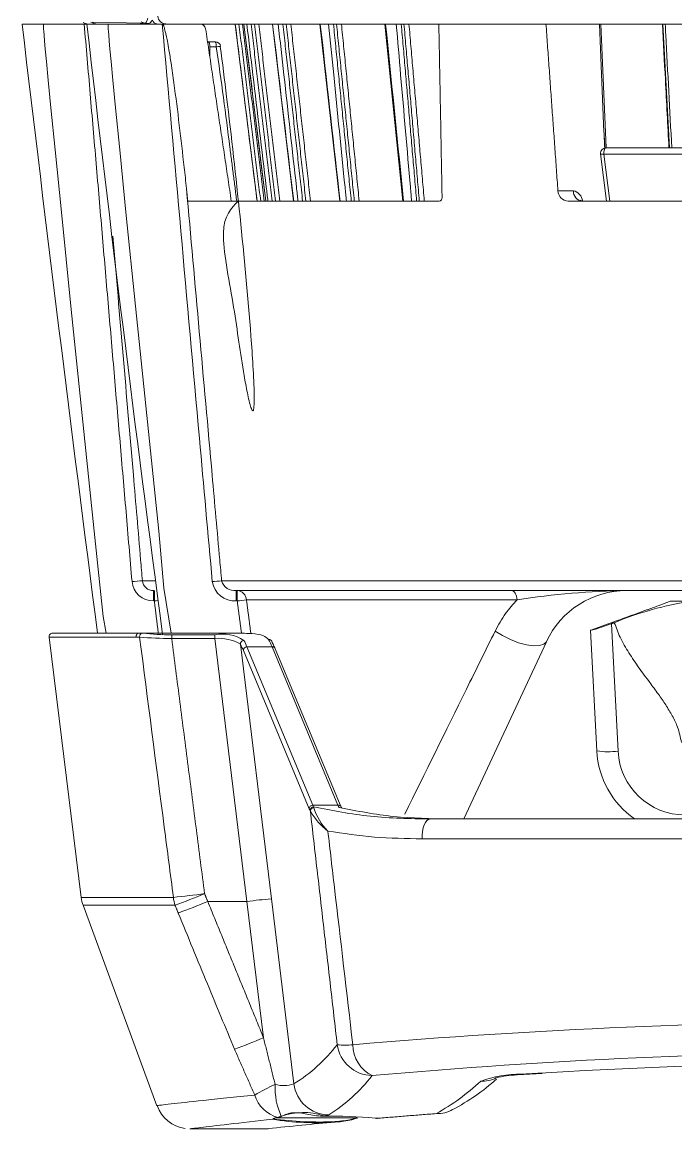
# Model space of a CAD drawing. Extents: x 8 to 113, y 2 to 87.
# Drawn here: x 46.528 to 48.373, y 2.096 to 5.221 of the extents above; entities that cross this region are included whole.
import ezdxf

# ---------------------------------------------------------------- set-up
doc = ezdxf.new("R2010")
doc.units = 0
doc.header["$MEASUREMENT"] = 0
doc.layers.add('OBJECT', color=7, linetype='CONTINUOUS')

msp = doc.modelspace()

# ---------------------------------------------------------------- linework, layer by layer
at = {"layer": 'OBJECT', "linetype": 'Continuous', "lineweight": 15}
for p, q in [((46.7219, 5.221), (46.8735, 5.2184)), ((46.7034, 5.2158), (46.5883, 5.2158)), ((46.9239, 5.2158), (46.7708, 5.2158)), ((46.9239, 5.2158), (46.9559, 5.2158)), ((47.7043, 5.2158), (46.9559, 5.2158)), ((47.1298, 5.2158), (47.1912, 4.7158)), ((47.1543, 5.2158), (47.2157, 4.7158)), ((47.2346, 5.2158), (47.2942, 4.7158)), ((47.3685, 5.2158), (47.4245, 4.7158)), ((47.5519, 5.2158), (47.6025, 4.7158)), ((48.0067, 5.2158), (47.7043, 5.2158)), ((48.0128, 5.2158), (48.0067, 5.2158)), ((50.0077, 5.2158), (48.0128, 5.2158)), ((48.1576, 5.2158), (48.1704, 4.91)), ((48.1763, 4.8658), (48.1617, 5.2158)), ((48.3368, 5.2158), (48.3552, 4.8658)), ((47.0515, 5.1658), (47.0735, 5.1658)), ((47.0761, 5.151), (47.0583, 5.151)), ((48.1606, 4.8489), (48.1771, 4.7158)), ((48.4389, 4.8482), (48.1702, 4.8482)), ((48.1702, 4.8482), (48.1866, 4.7158)), ((48.1755, 4.8658), (48.4312, 4.8658)), ((48.0841, 4.7449), (48.0404, 4.7449)), ((46.9959, 4.7158), (47.7057, 4.7158)), ((48.069, 4.7158), (48.4026, 4.7158)), ((46.9024, 3.6432), (46.8678, 3.6432)), ((47.0913, 3.6432), (48.7786, 3.6432)), ((46.8989, 3.6158), (46.8989, 3.5863)), ((46.9015, 3.6158), (46.9015, 3.5863)), ((48.8471, 3.6158), (47.1325, 3.6158)), ((47.1325, 3.5863), (47.1325, 3.6158)), ((47.1353, 3.6158), (47.1353, 3.5863)), ((48.2345, 3.6158), (48.2536, 3.6158)), ((48.2345, 3.6158), (48.2536, 3.6158)), ((48.2345, 3.6158), (48.2536, 3.6158)), ((46.8989, 3.5863), (46.9015, 3.5863)), ((47.1325, 3.5863), (47.1353, 3.5863)), ((47.1614, 3.5894), (47.925, 3.5894)), ((48.3572, 3.5858), (48.4161, 3.5858)), ((48.1322, 3.5039), (48.1359, 3.5052)), ((48.1501, 3.1627), (48.1322, 3.5039)), ((48.1819, 3.522), (48.1359, 3.5052)), ((48.1912, 3.5221), (48.21, 3.1622)), ((46.6046, 3.4846), (46.6949, 2.7493)), ((46.8497, 3.4846), (46.6046, 3.4846)), ((46.6145, 3.4958), (46.8586, 3.4958)), ((46.6851, 3.4958), (46.7366, 3.4958)), ((46.8496, 3.4958), (46.8781, 3.4958)), ((46.8586, 3.4958), (47.0795, 3.4958)), ((46.9503, 3.4907), (47.0724, 3.4907)), ((46.9503, 3.4907), (46.9503, 3.4806)), ((47.0724, 3.4806), (46.9503, 3.4806)), ((47.0724, 3.4907), (47.0724, 3.4806)), ((47.1627, 2.7378), (47.0724, 3.4806)), ((47.7744, 2.9708), (48.0079, 3.4714)), ((47.1443, 3.4642), (47.2317, 2.7451)), ((47.3388, 2.9993), (47.1526, 3.4464)), ((47.1625, 3.4568), (47.3486, 3.0097)), ((47.2335, 3.4568), (47.1625, 3.4568)), ((47.4197, 3.0097), (47.2335, 3.4568)), ((47.4289, 3.0043), (47.2427, 3.4515)), ((47.3486, 3.0097), (47.4197, 3.0097)), ((47.6804, 2.9708), (50.335, 2.9708)), ((47.7354, 2.9708), (47.8744, 2.9708)), ((47.7744, 2.9708), (47.7957, 2.9708)), ((47.7744, 2.9708), (47.822, 2.9708)), ((47.7957, 2.9708), (47.9008, 2.9708)), ((47.822, 2.9708), (47.9015, 2.9708)), ((47.9015, 2.9708), (48.2567, 2.9708)), ((47.9455, 2.9708), (48.4852, 2.9708)), ((50.3583, 2.9147), (47.6572, 2.9147)), ((46.6949, 2.7493), (46.9552, 2.7493)), ((46.7003, 2.7269), (46.9085, 2.1609)), ((46.9599, 2.7269), (46.7003, 2.7269)), ((47.1627, 2.7378), (47.0521, 2.7378)), ((47.2095, 2.353), (47.1627, 2.7378)), ((47.2317, 2.7451), (47.2952, 2.2226)), ((47.9446, 2.2487), (47.9959, 2.2518)), ((47.9446, 2.2492), (47.9378, 2.2499)), ((47.2406, 2.1258), (47.2407, 2.1259)), ((47.2421, 2.1268), (47.474, 2.1268)), ((47.4739, 2.1268), (47.2426, 2.1268)), ((47.3787, 2.1315), (47.3787, 2.1315)), ((47.5249, 2.1258), (47.5252, 2.1258)), ((47.5249, 2.1258), (47.5251, 2.1258)), ((47.0027, 2.0958), (47.2226, 2.0958))]:
    msp.add_line(p, q, dxfattribs=at)
at = {"layer": 'OBJECT', "linetype": 'Continuous', "lineweight": 15, "flags": 128}
for points in [[(46.7657, 3.4958), (46.757, 3.5426), (46.7487, 3.6228), (46.7318, 3.7837), (46.6659, 4.4191), (46.6389, 4.6841), (46.6211, 4.8609), (46.6094, 4.9789), (46.6018, 5.0576), (46.5968, 5.1102), (46.5936, 5.1452), (46.5915, 5.1687), (46.5902, 5.1843), (46.5893, 5.1947), (46.5888, 5.2017), (46.5885, 5.2064), (46.5883, 5.2095), (46.5882, 5.2116), (46.5882, 5.213), (46.5881, 5.2139), (46.5881, 5.2145), (46.5882, 5.2149), (46.5882, 5.2152), (46.5882, 5.2154), (46.5882, 5.2155), (46.5882, 5.2156), (46.5882, 5.2157), (46.5882, 5.2157), (46.5883, 5.2158), (46.5883, 5.2158), (46.5883, 5.2158), (46.5883, 5.2158), (46.5883, 5.2158), (46.5883, 5.2158)], [(46.9488, 3.4958), (46.9279, 3.6224), (46.9143, 3.7837), (46.8484, 4.4191), (46.8213, 4.6841), (46.8036, 4.8609), (46.7919, 4.9789), (46.7843, 5.0576), (46.7793, 5.1102), (46.7761, 5.1452), (46.774, 5.1687), (46.7726, 5.1843), (46.7718, 5.1947), (46.7713, 5.2017), (46.771, 5.2064), (46.7708, 5.2095), (46.7707, 5.2116), (46.7706, 5.213), (46.7706, 5.2139), (46.7706, 5.2145), (46.7706, 5.2149), (46.7706, 5.2152), (46.7706, 5.2154), (46.7707, 5.2155), (46.7707, 5.2156), (46.7707, 5.2157), (46.7707, 5.2157), (46.7707, 5.2158), (46.7707, 5.2158), (46.7707, 5.2158), (46.7708, 5.2158), (46.7708, 5.2158), (46.7708, 5.2158)], [(48.1702, 4.8482), (48.1676, 4.8481), (48.1653, 4.8481), (48.1634, 4.8481), (48.162, 4.8483), (48.161, 4.8486), (48.1606, 4.8489), (48.1606, 4.8489)], [(48.1702, 4.8482), (48.1701, 4.8515), (48.1703, 4.8547), (48.1707, 4.8577), (48.1714, 4.8604), (48.1722, 4.8627), (48.1732, 4.8644), (48.1743, 4.8654), (48.1755, 4.8658)], [(48.1098, 4.7162), (48.1046, 4.7169), (48.1029, 4.7179)], [(47.925, 3.5894), (47.9244, 3.5947), (47.9233, 3.5998), (47.9218, 3.6043), (47.9199, 3.6083), (47.9177, 3.6115), (47.9152, 3.6138), (47.9125, 3.6153), (47.9097, 3.6158)], [(46.9113, 3.5875), (46.9066, 3.5869), (46.9015, 3.5863)], [(48.0079, 3.4714), (48.001, 3.4642), (47.9888, 3.4602), (47.972, 3.4595), (47.9518, 3.4623), (47.9293, 3.4684), (47.9061, 3.4774), (47.8836, 3.4886), (47.8632, 3.5015)], [(47.4289, 3.0043), (47.4292, 3.0034), (47.4295, 3.002)], [(47.6804, 2.9708), (47.6755, 2.9697), (47.6708, 2.9664), (47.6665, 2.961), (47.6629, 2.9539), (47.66, 2.9453), (47.6581, 2.9356), (47.6571, 2.9252), (47.6572, 2.9147)], [(47.9247, 2.2478), (47.925, 2.2478), (47.9445, 2.249)], [(47.2406, 2.1258), (47.2404, 2.1258), (47.2402, 2.1258)], [(47.2407, 2.1259), (47.2405, 2.1258), (47.2403, 2.1258)], [(47.5254, 2.1258), (47.5252, 2.1258), (47.5252, 2.1258)]]:
    msp.add_lwpolyline(points, dxfattribs=at)
at = {"layer": 'OBJECT', "linetype": 'Continuous', "lineweight": 15}
for centre, radius, start, end in [((46.7146, 5.2408), 0.025, 236.0438, 270.0001), ((46.7399, 5.2402), 0.0245, 231.8903, 269.9534), ((46.9106, 5.2311), 0.0154, 196.2879, 262.8358), ((46.9347, 5.2393), 0.0235, 183.7601, 267.3744), ((195.4146, 22.7685), 149.9174, 186.723769, 187.386141), ((144.5814, 16.4852), 98.5173, 186.568436, 187.578753), ((46.8723, 5.2377), 0.0219, 240.5839, 269.8823), ((46.8779, 5.2408), 0.025, 242.9143, 254.1509), ((47.0299, 5.1993), 0.0165, 11.5647, 92.7076), ((47.0735, 5.1508), 0.015, 7.3293, 90), ((47.0528, 5.1546), 0.0235, 351.3739, 28.474), ((46.9935, 5.8122), 0.6663, 277.1157, 278.1829), ((48.1755, 4.8508), 0.015, 90, 180), ((48.1755, 4.8508), 0.015, 180, 187.0635), ((47.7046, 4.7246), 0.0089, 276.839, 5.5228), ((48.0705, 4.7459), 0.0301, 181.8932, 267.1461), ((48.1121, 4.7438), 0.0281, 177.7655, 265.7571), ((48.0763, 4.7116), 0.0342, 7.065, 76.9368), ((46.8967, 3.0288), 0.6151, 92.6896, 95.4385), ((46.8985, 3.6467), 0.0604, 185.3226, 270.4129), ((46.8983, 3.6464), 0.0307, 186.1328, 271.1643), ((47.155, 2.673), 0.9722, 93.7571, 95.3153), ((47.1287, 3.6507), 0.0645, 188.577, 273.3241), ((47.1275, 3.653), 0.0375, 195.1375, 277.5875), ((47.1336, 3.5881), 0.0278, 2.8323, 86.5153), ((48.2591, 1.4947), 2.1212, 90.6661, 99.0639), ((48.2345, 3.3658), 0.25, 90, 155), ((47.2666, 2.6042), 0.9909, 96.0995, 97.6165), ((48.5588, 2.6597), 0.937, 98.7588, 112.5449), ((47.6054, 5.5054), 2.0616, 289.9118, 291.3878), ((47.2867, 6.1386), 2.7656, 288.8867, 289.9365), ((47.8762, 4.3844), 0.9181, 286.4387, 290.0655), ((46.6145, 3.4858), 0.01, 90, 187), ((46.8593, 3.4861), 0.00967, 93.7213, 189.3456), ((46.8695, 3.4856), 0.00985, 95.1238, 188.1603), ((46.9514, 4.6712), 1.1906, 265.5842, 269.9446), ((46.9569, 4.3227), 0.832, 263.9085, 269.5423), ((47.095, 3.3876), 0.1055, 55.9551, 102.3652), ((47.0819, 3.3566), 0.1244, 59.9381, 94.383), ((47.1545, 3.4648), 0.0102, 91.9004, 183.3805), ((46.9678, 3.3787), 0.2097, 21.8749, 27.3468), ((47.0515, 3.3843), 0.196, 21.7338, 28.425), ((47.2244, 3.4683), 0.00933, 5.5182, 93.4616), ((46.9642, 3.3692), 0.2036, 22.2801, 27.8238), ((47.1628, 3.4466), 0.0102, 92.0905, 181.2323), ((47.2344, 3.4478), 0.00909, 23.8067, 95.7515), ((47.0671, 3.3771), 0.1903, 22.1381, 28.9152), ((48.1822, 3.4088), 0.2482, 262.5665, 276.4337), ((48.3998, 3.1758), 0.25, 183, 235.0848), ((48.3998, 3.1721), 0.19, 183, 270), ((47.349, 2.9995), 0.0102, 92.0905, 181.2323), ((47.3512, 2.9944), 0.0102, 92.0653, 181.8094), ((47.3519, 2.9924), 0.0102, 94.7521, 180.6538), ((47.5084, 3.0529), 0.1652, 197.7649, 224.7604), ((47.4206, 3.0007), 0.00909, 23.8067, 95.7515), ((47.5089, 3.0909), 0.1941, 210.5297, 232.6212), ((46.6225, 5.9327), 3.2007, 275.9664, 277.5543), ((45.7929, 5.814), 3.3004, 290.709, 292.2629), ((46.7941, 2.7615), 0.1, 187, 200.2), ((47.0651, 2.7612), 0.1106, 186.1887, 198.0464), ((45.7984, 5.7981), 3.3072, 290.7285, 292.2781), ((47.3347, 1.4441), 1.3051, 94.5279, 97.5726), ((49.0077, -15.6612), 18.0606, 85.0888, 94.9112), ((45.8897, 5.5263), 3.4368, 291.1142, 292.5829), ((47.0534, 2.6133), 0.4594, 301.7511, 322.423), ((47.4395, 2.509), 0.1773, 262.8774, 277.1226), ((47.5176, 2.3472), 0.101, 188.0052, 269.1324), ((47.5571, 2.3324), 0.0955, 179.6109, 244.5897), ((49.0077, -14.401), 16.7138, 84.87971, 95.12029), ((49.0069, -14.809), 17.0921, 86.62259, 93.40874), ((47.5741, 1.5136), 0.7815, 115.1268, 119.887), ((47.4403, 2.2124), 0.1982, 177.4678, 204.3324), ((47.2664, 2.3049), 0.0872, 253.9134, 289.2812), ((47.3948, 2.2354), 0.1004, 187.3422, 269.3786), ((47.1504, 2.5258), 0.4603, 301.9092, 322.5939), ((47.3852, 2.6988), 0.6411, 299.1373, 312.9799), ((47.4388, 2.7203), 0.6467, 298.098, 311.5116), ((47.9307, 1.9487), 0.3012, 88.6319, 111.1037), ((47.824, 2.3276), 0.0978, 268.9708, 295.6164), ((47.9395, 1.9178), 0.3303, 92.5606, 102.9701), ((47.2754, 2.2197), 0.0952, 197.4614, 254.6523), ((47.0007, 2.1929), 0.0967, 199.18, 262.7459), ((47.2598, 2.1313), 0.000682, 254.4442, 318.0436), ((47.3209, 1.9581), 0.1838, 71.6641, 109.1901), ((47.4031, 0.8767), 1.255, 84.4224, 91.1155), ((47.4748, 2.1267), 0.000833, 175.0092, 279.421), ((47.7019, 2.2175), 0.0789, 266.6771, 301.4783), ((49.0378, -15.5419), 17.7315, 95.26069, 95.8756), ((47.3556, 2.8677), 0.7549, 260.7829, 274.2833), ((47.3671, 3.1185), 1.0036, 262.4778, 272.5559)]:
    msp.add_arc(centre, radius, start, end, dxfattribs=at)
for centre, major_axis, ratio, start_param, end_param in [((47.3147, 3.4708), (-0.0641, 0.4999), 0.123247, 2.728562, 2.755611), ((47.3857, 3.4708), (-0.0641, 0.4999), 0.123247, 2.728562, 2.764459), ((47.3048, 3.4696), (-0.064, 0.5099), 0.120906, 2.729175, 2.756223)]:
    msp.add_ellipse(centre, major_axis=major_axis, ratio=ratio, start_param=start_param, end_param=end_param, dxfattribs=at)
for points, knots in [([(46.8638, 5.2217), (46.8711, 5.2192), (46.8824, 5.2155), (46.8896, 5.2191), (46.8942, 5.2248), (46.8958, 5.2268)], [0, 0, 0, 0, 0.537652, 0.838044, 1, 1, 1, 1]), ([(46.8735, 5.2186), (46.8748, 5.2185), (46.8762, 5.2184), (46.8786, 5.2191), (46.8794, 5.2213), (46.8805, 5.2268), (46.8828, 5.2309), (46.8834, 5.2319)], [0, 0, 0, 0, 0.153207, 0.163886, 0.506355, 0.877374, 1, 1, 1, 1]), ([(46.5283, 5.2158), (46.5289, 5.2158), (46.53, 5.2158), (46.5397, 5.2158), (46.5545, 5.2158), (46.5717, 5.2158), (46.5834, 5.2158), (46.5883, 5.2158)], [0, 0, 0, 0, 0.19834, 0.412972, 0.627088, 0.843128, 1, 1, 1, 1]), ([(46.7108, 5.2158), (46.7088, 5.2158), (46.7064, 5.2158), (46.7038, 5.2158), (46.7034, 5.2158)], [0, 0, 0, 0, 0.807717, 1, 1, 1, 1]), ([(46.7108, 5.2158), (46.7113, 5.2158), (46.7125, 5.2158), (46.7221, 5.2158), (46.737, 5.2158), (46.7542, 5.2158), (46.7658, 5.2158), (46.7708, 5.2158)], [0, 0, 0, 0, 0.19834, 0.412972, 0.627088, 0.843128, 1, 1, 1, 1]), ([(46.9239, 5.2158), (46.9587, 4.8259), (47.0057, 4.301), (47.0528, 3.7761), (47.065, 3.6411)], [0, 0, 0, 0, 0.742768, 1, 1, 1, 1]), ([(46.9921, 4.7513), (46.99, 4.7712), (46.9791, 4.8706), (46.9652, 4.9887), (46.9496, 5.0991), (46.9433, 5.1385), (46.9387, 5.1647), (46.9353, 5.1822), (46.9326, 5.1938), (46.9306, 5.2016), (46.9291, 5.2067), (46.9279, 5.21), (46.9269, 5.2123), (46.9261, 5.2139), (46.9254, 5.2149), (46.9247, 5.2155), (46.9243, 5.2157), (46.924, 5.2158), (46.9239, 5.2158)], [0, 0, 0, 0, 0.127433, 0.63719, 0.757481, 0.837833, 0.891511, 0.927378, 0.951357, 0.967404, 0.978161, 0.985394, 0.990279, 0.993605, 0.996866, 0.998214, 0.999323, 1, 1, 1, 1]), ([(47.1913, 4.7158), (47.1897, 4.7288), (47.1751, 4.8476), (47.1546, 5.0143), (47.1358, 5.168), (47.1299, 5.2158)], [0, 0, 0, 0, 0.077897, 0.713096, 1, 1, 1, 1]), ([(47.1544, 5.2158), (47.1556, 5.2057), (47.1761, 5.0391), (47.1966, 4.8724), (47.2158, 4.7158)], [0, 0, 0, 0, 0.060204, 1, 1, 1, 1]), ([(47.2219, 4.7158), (47.2204, 4.7288), (47.2062, 4.8476), (47.1864, 5.0143), (47.1682, 5.168), (47.1625, 5.2158)], [0, 0, 0, 0, 0.077897, 0.713096, 1, 1, 1, 1]), ([(47.2352, 5.2158), (47.2364, 5.2057), (47.2562, 5.0391), (47.2761, 4.8724), (47.2947, 4.7158)], [0, 0, 0, 0, 0.060204, 1, 1, 1, 1]), ([(47.3068, 4.7158), (47.3054, 4.7288), (47.2921, 4.8476), (47.2736, 5.0143), (47.2564, 5.168), (47.2511, 5.2158)], [0, 0, 0, 0, 0.077897, 0.713096, 1, 1, 1, 1]), ([(47.3698, 5.2158), (47.3709, 5.2057), (47.3896, 5.0391), (47.4082, 4.8724), (47.4257, 4.7158)], [0, 0, 0, 0, 0.060204, 1, 1, 1, 1]), ([(47.4434, 4.7158), (47.4421, 4.7288), (47.4301, 4.8476), (47.4134, 5.0143), (47.3979, 5.168), (47.3931, 5.2158)], [0, 0, 0, 0, 0.077897, 0.713096, 1, 1, 1, 1]), ([(47.5542, 5.2158), (47.5552, 5.2057), (47.572, 5.0391), (47.5889, 4.8724), (47.6048, 4.7158)], [0, 0, 0, 0, 0.060204, 1, 1, 1, 1]), ([(47.6275, 4.7158), (47.6263, 4.7288), (47.616, 4.8476), (47.6016, 5.0143), (47.5883, 5.168), (47.5841, 5.2158)], [0, 0, 0, 0, 0.077897, 0.713096, 1, 1, 1, 1]), ([(48.3538, 4.8658), (48.3504, 4.9301), (48.3443, 5.0467), (48.3382, 5.1634), (48.3355, 5.2158)], [0, 0, 0, 0, 0.551132, 1, 1, 1, 1]), ([(48.3432, 5.2158), (48.3438, 5.2057), (48.3499, 5.0891), (48.356, 4.9724), (48.3617, 4.8658)], [0, 0, 0, 0, 0.086006, 1, 1, 1, 1]), ([(47.0517, 5.165), (47.0524, 5.1649), (47.0539, 5.1647), (47.0556, 5.1636), (47.0571, 5.1613), (47.0579, 5.1579), (47.0582, 5.1542), (47.0583, 5.1521), (47.0583, 5.151)], [0, 0, 0, 0, 0.110432, 0.262729, 0.434633, 0.699778, 0.843459, 1, 1, 1, 1]), ([(47.1145, 4.8675), (47.1087, 4.9144), (47.097, 5.009), (47.0831, 5.1035), (47.0761, 5.151)], [0, 0, 0, 0, 0.496841, 1, 1, 1, 1]), ([(47.0875, 5.1526), (47.0935, 5.1051), (47.1137, 4.9449), (47.1441, 4.6716), (47.1684, 4.4178), (47.1801, 4.2496), (47.1834, 4.1827), (47.1834, 4.1414), (47.1817, 4.128), (47.1805, 4.1244), (47.1793, 4.1234), (47.1779, 4.1242), (47.176, 4.1272), (47.1739, 4.1329), (47.1684, 4.1518), (47.1613, 4.1865), (47.1439, 4.2825), (47.1274, 4.4213), (47.0781, 4.6553), (47.1181, 4.6955), (47.1383, 4.7158)], [0, 0, 0, 0, 0.080935, 0.272577, 0.464908, 0.513041, 0.56145, 0.581503, 0.587246, 0.590309, 0.592526, 0.595041, 0.597536, 0.602679, 0.6078, 0.635358, 0.663706, 0.774694, 0.886359, 1, 1, 1, 1]), ([(48.1704, 4.91), (48.1705, 4.9091), (48.1714, 4.8942), (48.1723, 4.8794), (48.1733, 4.8655)], [0, 0, 0, 0, 0.062576, 1, 1, 1, 1]), ([(47.0913, 3.6432), (47.0895, 3.6631), (47.0806, 3.7627), (47.0475, 4.1321), (47.0162, 4.4815), (46.9921, 4.7513)], [0, 0, 0, 0, 0.053919, 0.269597, 1, 1, 1, 1]), ([(46.8678, 3.6432), (46.8661, 3.6631), (46.8576, 3.7627), (46.8298, 4.0871), (46.8036, 4.3915), (46.7844, 4.6163)], [0, 0, 0, 0, 0.061423, 0.307115, 1, 1, 1, 1]), ([(47.925, 3.5894), (47.9138, 3.577), (47.8901, 3.5506), (47.8725, 3.5185), (47.8632, 3.5015)], [0, 0, 0, 0, 0.468953, 1, 1, 1, 1]), ([(47.8632, 3.5015), (47.8361, 3.4465), (47.7491, 3.27), (47.6655, 3.1009), (47.608, 2.9845)], [0, 0, 0, 0, 0.311682, 1, 1, 1, 1]), ([(48.3889, 3.1866), (48.3859, 3.2014), (48.3806, 3.2276), (48.3634, 3.2624), (48.345, 3.2931), (48.3232, 3.3244), (48.2975, 3.3591), (48.2689, 3.3974), (48.2402, 3.4396), (48.2156, 3.4816), (48.2047, 3.5113), (48.1996, 3.5251)], [0, 0, 0, 0, 0.115434, 0.204199, 0.296296, 0.390311, 0.496175, 0.628006, 0.757037, 0.887489, 1, 1, 1, 1]), ([(46.8317, 3.4958), (46.833, 3.4958), (46.8363, 3.4958), (46.8427, 3.4958), (46.8476, 3.4958), (46.8496, 3.4958)], [0, 0, 0, 0, 0.278407, 0.696748, 1, 1, 1, 1]), ([(46.9552, 2.7493), (46.9465, 2.8154), (46.9147, 3.0603), (46.8829, 3.3053), (46.8598, 3.4842)], [0, 0, 0, 0, 0.269854, 1, 1, 1, 1]), ([(46.885, 3.4958), (46.8856, 3.4958), (46.887, 3.4958), (46.8881, 3.4958), (46.8883, 3.4958), (46.8878, 3.4958), (46.8876, 3.4958)], [0, 0, 0, 0, 0.23001, 0.523689, 0.814764, 1, 1, 1, 1]), ([(47.2238, 3.4776), (47.2196, 3.4817), (47.2112, 3.4899), (47.1785, 3.4946), (47.1337, 3.4959), (47.0979, 3.4958), (47.0795, 3.4958)], [0, 0, 0, 0, 0.248571, 0.497385, 0.740827, 1, 1, 1, 1]), ([(47.3508, 3.0047), (47.4038, 2.9944), (47.5106, 2.9737), (47.6236, 2.9717), (47.6804, 2.9708)], [0, 0, 0, 0, 0.496567, 1, 1, 1, 1]), ([(47.7354, 2.9708), (47.6821, 2.9717), (47.5749, 2.9735), (47.4736, 2.9932), (47.4226, 3.0031)], [0, 0, 0, 0, 0.497109, 1, 1, 1, 1]), ([(47.8744, 2.9708), (47.8864, 2.9708), (47.9108, 2.9708), (47.9338, 2.9708), (47.9455, 2.9708)], [0, 0, 0, 0, 0.49412, 1, 1, 1, 1]), ([(47.3911, 2.9367), (47.3973, 2.8833), (47.4208, 2.6821), (47.4443, 2.4809), (47.4615, 2.3331)], [0, 0, 0, 0, 0.265214, 1, 1, 1, 1]), ([(47.6572, 2.9147), (47.612, 2.9154), (47.5212, 2.9167), (47.4346, 2.93), (47.3911, 2.9367)], [0, 0, 0, 0, 0.498142, 1, 1, 1, 1]), ([(47.1277, 2.3203), (47.1021, 2.3818), (47.0489, 2.5099), (46.9963, 2.6383), (46.9689, 2.705)], [0, 0, 0, 0, 0.480478, 1, 1, 1, 1]), ([(46.91, 2.1614), (46.9095, 2.1614), (46.9075, 2.1611), (46.9194, 2.1625), (46.9538, 2.1665), (47.0173, 2.1736), (47.1033, 2.1828), (47.1575, 2.1884), (47.1847, 2.1911)], [0, 0, 0, 0, 0.04707, 0.213441, 0.381028, 0.686483, 0.842734, 1, 1, 1, 1]), ([(47.2596, 2.1307), (47.27, 2.1353), (47.2882, 2.1435), (47.3283, 2.1389), (47.3579, 2.1319), (47.3758, 2.1316), (47.3787, 2.1315)], [0, 0, 0, 0, 0.353797, 0.623722, 0.940059, 1, 1, 1, 1]), ([(47.4119, 2.1159), (47.4282, 2.1176), (47.4505, 2.12), (47.4689, 2.1253), (47.4739, 2.1268)], [0, 0, 0, 0, 0.730797, 1, 1, 1, 1]), ([(47.4749, 2.1259), (47.4606, 2.1218), (47.441, 2.1163), (47.4182, 2.1152), (47.412, 2.1149)], [0, 0, 0, 0, 0.729925, 1, 1, 1, 1]), ([(47.2347, 2.1225), (47.1906, 2.1176), (47.1014, 2.1078), (47.0365, 2.0999), (47.0089, 2.0966), (47.0001, 2.0955), (47.0026, 2.0958), (47.0027, 2.0958)], [0, 0, 0, 0, 0.316606, 0.640767, 0.814976, 0.989185, 1, 1, 1, 1])]:
    msp.add_open_spline(points, degree=3, knots=knots, dxfattribs=at)
for points in [[(46.7034, 5.2158), (46.8384, 3.6411)], [(47.1186, 4.7158), (47.0461, 5.2026)], [(47.1402, 5.2158), (47.2015, 4.7158)], [(47.2115, 4.7158), (47.1502, 5.2158)], [(47.1743, 5.2158), (47.2338, 4.7158)], [(47.2435, 4.7158), (47.1842, 5.2158)], [(47.196, 5.2158), (47.2553, 4.7158)], [(47.2641, 5.2158), (47.3199, 4.7158)], [(47.3291, 4.7158), (47.2735, 5.2158)], [(47.2865, 5.2158), (47.3421, 4.7158)], [(47.4069, 5.2158), (47.4572, 4.7158)], [(47.4657, 4.7158), (47.4155, 5.2158)], [(47.4293, 5.2158), (47.4795, 4.7158)], [(47.5983, 5.2158), (47.6417, 4.7158)], [(47.6492, 4.7158), (47.6059, 5.2158)], [(47.62, 5.2158), (47.6633, 4.7158)], [(47.7135, 4.7255), (47.7043, 5.2158)], [(48.0067, 5.2158), (48.0404, 4.7449)], [(47.0581, 5.14), (47.0576, 5.1254)], [(47.0583, 5.151), (47.0581, 5.14)], [(48.1726, 4.8653), (48.1704, 4.91)], [(47.1339, 4.7158), (47.1145, 4.8675)], [(46.9959, 4.7158), (46.9921, 4.7513)], [(46.9015, 3.5863), (46.9125, 3.4958)], [(47.1353, 3.5863), (47.1473, 3.4951)], [(47.1738, 3.4941), (47.1614, 3.5894)], [(48.2297, 3.5388), (48.3075, 3.5671)], [(48.136, 3.5039), (48.1359, 3.5052)], [(48.1996, 3.5251), (48.1912, 3.5221)], [(46.8598, 3.4842), (46.8497, 3.4846)], [(46.8586, 3.4958), (46.8686, 3.4954)], [(46.9503, 3.4806), (47.0432, 2.7597)], [(47.3508, 3.0047), (47.3511, 3.0026)], [(47.3417, 2.9923), (47.341, 2.9941)], [(47.4176, 2.3331), (47.3417, 2.9923)], [(47.0432, 2.7597), (47.0521, 2.7378)], [(46.9689, 2.705), (46.9599, 2.7269)], [(47.0521, 2.7378), (47.2095, 2.353)], [(47.2095, 2.353), (47.2422, 2.2211)], [(47.1847, 2.1911), (47.1277, 2.3203)], [(47.9378, 2.2499), (47.9906, 2.2528)], [(47.2347, 2.1225), (47.2402, 2.1258)], [(47.2403, 2.1258), (47.2402, 2.1258)], [(47.2403, 2.1258), (47.2502, 2.1279)], [(47.2502, 2.1279), (47.2596, 2.1307)], [(47.3937, 2.135), (47.3787, 2.1315)], [(47.474, 2.1268), (47.4739, 2.1268)], [(47.5254, 2.1258), (47.5251, 2.1258)], [(47.5254, 2.1258), (47.5288, 2.1252)], [(47.5288, 2.1252), (47.6973, 2.1388)], [(47.5288, 2.1252), (47.5353, 2.1258)]]:
    msp.add_open_spline(points, degree=1, dxfattribs=at)

doc.saveas('drawing.dxf')
